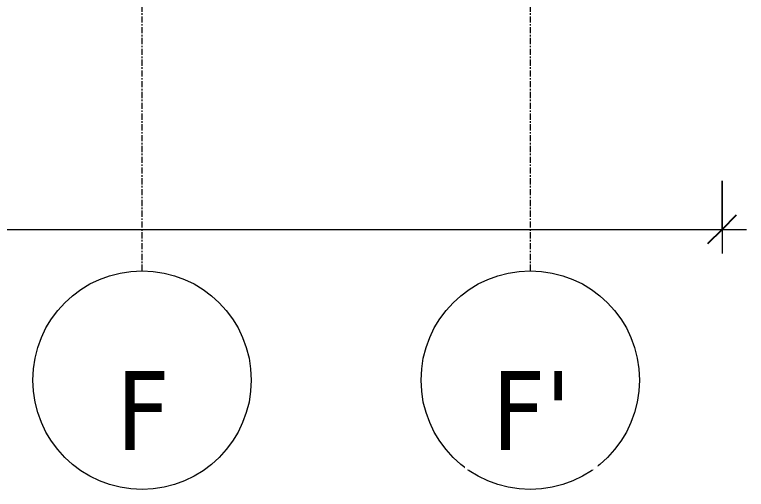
# Model space of a CAD drawing. Header units: millimetres. Extents: x 41758 to 237109, y 3795 to 78637.
# Drawn here: x 67020 to 68527, y 3958 to 4935 of the extents above; entities that cross this region are included whole.
import ezdxf

# ---------------------------------------------------------------- set-up
doc = ezdxf.new("R2010")
doc.units = ezdxf.units.MM
doc.linetypes.add('Grid Line', pattern=[22.225, 12.7, -3.175, 3.175, -3.175])
for name, color, linetype, lineweight in [('A-ANNO-DIMS', 211, 'Continuous', 9), ('A-ANNO-DIMS-50', 211, 'Continuous', 9), ('S-GRID-1', 1, 'Grid Line', 9), ('S-GRID-IDEN', 1, 'Continuous', 9)]:
    doc.layers.add(name, color=color, linetype=linetype, lineweight=lineweight)
doc.styles.add('Tahoma_B', font='tahomabd.ttf', dxfattribs={"height": 162.5})
doc.styles.add('UTM Avo', font='', dxfattribs={"width": 0.9, "height": 125})
doc.styles.get('UTM Avo').set_extended_font_data('UTM Avo')
doc.dimstyles.new('1_Dim_chi_tiet_2_5', dxfattribs={"dimscale": 304.8, "dimtxt": 124.912619, "dimasz": 0.19685, "dimexe": 0.164042, "dimexo": 0.0625, "dimgap": 0.016404, "dimtad": 1, "dimdec": 0, "dimrnd": 5, "dimzin": 0, "dimdsep": 46, "dimtxsty": 'UTM Avo', "dimblk1": 'OBLIQUE', "dimblk2": 'OBLIQUE', "dimsah": 1, "dimcen": 0.09, "dimdle": 0.164042, "dimazin": 0, "dimtfac": 1, "dimtdec": 4, "dimtix": 1, "dimtmove": 0, "dimatfit": 3, "dimfxl": 0.328084, "dimfxlon": 1, "dimtvp": 1, "dimtolj": 1, "dimtzin": 0, "dimarcsym": 2})

# ---------------------------------------------------------------- blocks, each defined once
blk = doc.blocks.new('Grid - M_Grid Head - Circle-353313-TKCS_CĂN HỘ LOẠI 6 - MẶT CẮT 1')
at = {"layer": 'S-GRID-IDEN'}
blk.add_circle((39236.9, 4182.6), 225, dxfattribs=at)
blk = doc.blocks.new('DIMBLOCK69-TKCS_CĂN HỘ LOẠI 6 - MẶT CẮT 1')
at = {"layer": 'A-ANNO-DIMS-50'}
for p, q in [((58282.5, 4592.9), (58282.5, 4442.9)), ((58282.5, 4492.9), (58282.5, 4592.9)), ((68477.1, 4592.9), (68477.1, 4442.9)), ((68477.1, 4492.9), (68477.1, 4592.9)), ((58232.5, 4492.9), (68527.1, 4492.9))]:
    blk.add_line(p, q, dxfattribs=at)
at = {"layer": 'A-ANNO-DIMS-50', "lineweight": 25}
for p, q in [((58282.5, 4492.9), (58312.5, 4522.9)), ((68477.1, 4492.9), (68507.1, 4522.9)), ((58282.5, 4492.9), (58252.5, 4462.9)), ((68477.1, 4492.9), (68447.1, 4462.9))]:
    blk.add_line(p, q, dxfattribs=at)
at = {"layer": 'A-ANNO-DIMS-50', "color": 0, "insert": (63165.8, 4655.2), "char_height": 125, "width": 513.53, "attachment_point": 1, "line_spacing_factor": 1.110334, "style": 'UTM Avo'}
blk.add_mtext('10195', dxfattribs=at)
blk = doc.blocks.new('_Oblique')
at = {"color": 0, "linetype": 'ByBlock', "lineweight": -2}
blk.add_line((-0.5, -0.5), (0.5, 0.5), dxfattribs=at)

msp = doc.modelspace()

# ---------------------------------------------------------------- linework, layer by layer
at = {"layer": 'S-GRID-1'}
for p, q in [((67282.1, 4407.6), (67282.1, 5657.6)), ((68082.1, 4407.6), (68082.1, 5657.6))]:
    msp.add_line(p, q, dxfattribs=at)

# ---------------------------------------------------------------- block references
at = {"layer": 'S-GRID-IDEN'}
for p in [(28045.1, 0), (28845.1, 0)]:
    msp.add_blockref('Grid - M_Grid Head - Circle-353313-TKCS_CĂN HỘ LOẠI 6 - MẶT CẮT 1', p, dxfattribs=at)

# ---------------------------------------------------------------- dimensions: what is measured, and where the dimension line sits
at = {"layer": 'A-ANNO-DIMS'}
dim = msp.add_linear_dim(base=(68477.1, 4492.9), p1=(58282.5, 4592.9), p2=(68477.1, 4592.9), dimstyle='1_Dim_chi_tiet_2_5', override={"dimpost": '<>', "dimfxl": 10194.623874}, dxfattribs=at)
dim.commit()
dim.dimension.update_dxf_attribs({"geometry": 'DIMBLOCK69-TKCS_CĂN HỘ LOẠI 6 - MẶT CẮT 1', "text_midpoint": (63379.8, 4562.5)})

# ---------------------------------------------------------------- next in the draw order: texts
at = {"layer": 'S-GRID-IDEN', "char_height": 162.5, "attachment_point": 5, "line_spacing_factor": 0.996129, "style": 'Tahoma_B', "bg_fill": 3, "box_fill_scale": 1.25, "bg_fill_color": 256, "bg_fill_true_color": 13158600, "bg_fill_transparency": 0}
for s, insert, width in [('\\pt634.99962,1269.99925,1905.0005,2540.00013,3174.99975,3809.99937,4445.00062,5080.00025,5714.99987,6349.9995,6985.00075,7620.00037,8255,8889.99962,9524.99925,10160.0005,10795.00013,11429.99975,12064.99938,12700.00063,13335.00025,13969.99988,14604.9995,15240.00075,15875.00038,16510,17144.99963,17779.99925,18415.0005,19050.00013,19684.99975,20319.99938;F', (67284.2, 4120.2), 132.5), ("\\pt634.99962,1269.99925,1905.0005,2540.00013,3174.99975,3809.99937,4445.00062,5080.00025,5714.99987,6349.9995,6985.00075,7620.00037,8255,8889.99962,9524.99925,10160.0005,10795.00013,11429.99975,12064.99938,12700.00063,13335.00025,13969.99988,14604.9995,15240.00075,15875.00038,16510,17144.99963,17779.99925,18415.0005,19050.00013,19684.99975,20319.99938;F'", (68084.2, 4120.2), 192)]:
    msp.add_mtext(s, dxfattribs=dict(at, insert=insert, width=width))

doc.saveas('drawing.dxf')
